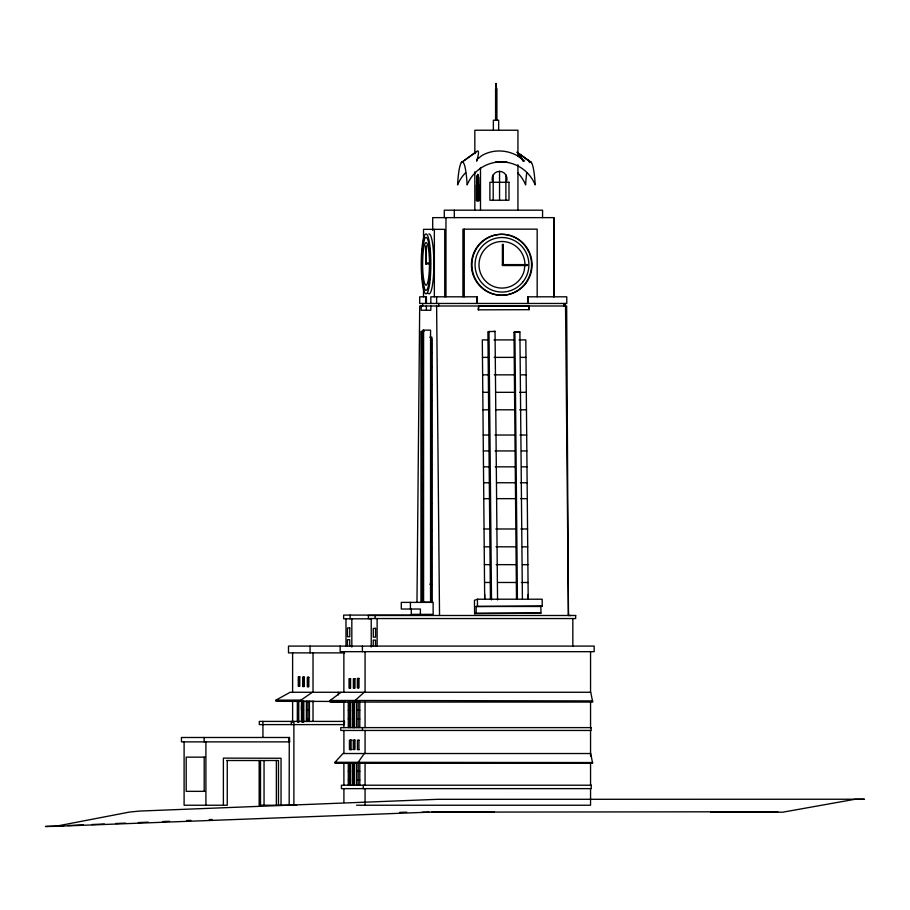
<?xml version="1.0" encoding="UTF-8"?>
<svg xmlns="http://www.w3.org/2000/svg" width="910" height="910" viewBox="0 0 910 910"><rect width="100%" height="100%" fill="white"/><g stroke="black" fill="none" stroke-linecap="round" stroke-linejoin="round"><path stroke-width="1.36" d="M301.506 705.478L301.506 710.062L303.474 710.062M416.973 602.329L419.703 305.988L566.657 305.988L568.443 615.49L565.542 305.988M478.785 185.037L478.66 177.791L477.739 174.39L477.067 175.971A7.837 1.115 -90 0 0 476.624 182.569L476.692 185.037M524.831 265.538L524.251 270.498A23.285 22.977 -90 0 1 487.441 282.828A23.285 22.977 -90 0 1 491.969 243.823A23.285 22.977 -90 0 1 524.956 264.469L524.933 264.605M364.25 753.526L358.21 762.296L358.199 785.216M334.982 762.296L342.968 753.526L590.715 753.526L592.626 763.319L334.982 763.319L334.982 762.296L592.626 762.534M364.171 692.271L355.139 700.472L330.137 700.472L330.137 702.065L592.717 702.065L590.749 692.271L290.188 692.271L275.969 700.12L275.969 701.291L314.246 701.462M330.137 700.472L341.125 692.271M461.325 162.606L475.793 152.163A33.67 4.379 -65.3 0 1 476.647 161.15L476.783 159.591L481.834 155.587A34.455 31.634 19.6 0 1 517.13 155.587L524.638 161.047M465.545 172.809A37.185 36.809 -90 0 0 457.571 184.901A35.843 5.119 -90 0 1 462.348 161.889L475.793 152.163M275.969 700.12L300.983 700.12L312.369 692.271M478.74 305.828L478.319 309.844L529.074 309.673L529.029 305.828L478.74 305.828L478.319 309.844M529.029 305.828L529.074 309.673M497.554 599.895L495.04 331.308L487.908 331.706L490.422 598.916M493.948 331.706L495.04 331.308M516.493 598.916L513.991 332.309L514.901 331.979L519.894 331.979L522.397 598.541M519.894 331.979L513.991 332.309M519.963 339.578L519.053 339.908L525.821 339.908L528.198 598.916M540.745 606.481L542.246 605.98L542.178 599.212L477.432 599.212L474.463 600.293L474.588 613.704L540.938 613.124L540.87 606.481L476.123 606.481L476.192 613.124L474.588 613.704M476.123 606.481L542.246 605.98M63.734 825.723L45.5 826.485L55.408 826.337L129.3 812.107L139.355 811.072L437.562 799.321L864.5 799.242L854.945 799.276L782.782 812.186L710.619 812.095M67.943 825.541L83.367 824.892M91.785 824.54L104.411 824.005M115.638 823.527L125.523 823.118M138.309 822.572L148.25 822.162M162.458 821.559L169.556 821.264M186.595 820.547L190.861 820.365M209.22 819.591L212.053 819.466M55.408 826.337L429.167 812.164M399.604 812.391L406.702 812.186M432.011 812.141L777.777 811.743M432.182 811.925L484.507 811.652M422.069 812.232L494.198 811.811M496.041 83.515L496.553 88.964M495.745 161.889L506.836 161.889M425.755 263.024L429.315 263.024L429.315 263.889L425.755 263.889M502.4 264.605L527.481 264.605L527.481 265.538L502.4 265.538L502.4 244.38L503.321 244.38L503.321 264.605M424.026 331.411L420.966 331.411L420.966 602.318L430.555 602.192L430.555 330.148L422.843 330.148L422.843 602.192M429.804 337.189L431.909 337.189L431.909 602.386M487.987 339.908L482.311 339.908L484.689 598.916M494.028 339.908L514.059 339.908M430.555 352.887L431.647 352.887M482.471 357.38L488.147 357.38M494.187 357.38L514.218 357.38M520.565 357.38L525.991 357.38M430.555 366.923L431.647 366.923M482.641 374.852L488.306 374.852M494.346 374.852L514.389 374.852M520.736 374.852L526.151 374.852M430.555 384.725L431.647 384.725M482.8 392.324L488.477 392.324M495.848 392.324L514.548 392.324M519.542 392.324L526.31 392.324M430.555 400.445L431.647 400.445M482.971 409.796L488.636 409.796M496.018 409.796L514.719 409.796M519.701 409.796L526.481 409.796M483.21 435.025L488.875 435.025M494.915 435.025L514.958 435.025M519.94 435.025L526.719 435.025M430.555 435.572L431.909 435.572M483.358 450.939L489.023 450.939M495.063 450.939L515.106 450.939M521.453 450.939L526.867 450.939M430.555 452.52L431.647 452.52M483.506 466.841L489.171 466.841M495.211 466.841L515.253 466.841M521.601 466.841L527.015 466.841M430.555 469.469L431.647 469.469M483.654 482.755L489.33 482.755M496.701 482.755L515.401 482.755M520.395 482.755L527.163 482.755M430.555 486.418L431.647 486.418M483.801 498.657L489.478 498.657M496.849 498.657L515.549 498.657M520.543 498.657L527.311 498.657M430.555 503.366L431.647 503.366M484.086 528.983L489.762 528.983M495.802 528.983L515.833 528.983M520.827 528.983L527.595 528.983M430.555 530.587L431.909 530.587M430.555 548.457L431.647 548.457M430.555 566.316L431.647 566.316M429.804 584.186L431.647 584.186M476.192 613.124L540.938 613.124M418.941 615.092L343.639 615.092L343.639 618.811L371.724 618.811M344.617 652.88L288.493 652.88L288.493 646.089L594.162 646.089L594.162 651.674L340.181 651.674L340.181 646.089M592.717 700.916L355.139 700.472L355.139 702.065M332.616 701.462L299.754 701.291M331.775 702.179L345.038 702.179M306.408 710.062L309.411 710.062M348.28 710.289L349.963 710.289M352.409 710.289L354.047 710.289M356.572 710.289L359.791 710.289M348.28 718.945L349.963 718.945M352.409 718.945L354.047 718.945M356.572 718.945L359.791 718.945M301.506 718.98L303.474 718.98M306.408 718.98L309.423 718.98M344.617 721.403L259.293 721.403L259.293 724.599L344.424 724.599L344.424 721.403M351.999 740.16L349.429 740.16L349.429 749.601L351.999 749.601M359.006 740.171L357.425 740.171L357.425 749.624L359.006 749.624M289.801 741.878L181.465 741.878L181.465 737.487L289.539 737.487L289.539 741.878M204.875 757.154L186.197 757.154L186.197 791.347L204.875 791.347M226.647 760.521L278.471 760.521L278.471 805.236M348.291 771.35L349.975 771.35M352.42 771.35L354.058 771.35M356.584 771.35L359.803 771.35M348.291 780.006L349.975 780.006M352.42 780.006L354.058 780.006M356.584 780.006L359.803 780.006M296.66 805.236L259.157 805.236L259.157 760.521M356.606 805.236L590.556 805.236L590.556 788.629M484.257 546.808L489.921 546.819M495.973 546.819L516.004 546.83M522.351 546.842L527.755 546.842M484.393 564.632L490.092 564.644M496.132 564.644L516.175 564.666M522.511 564.666L527.902 564.666M484.552 582.468L490.262 582.468M497.634 582.468L516.334 582.491M521.328 582.491L528.062 582.491M568.181 615.433L570.889 615.49M530.416 161.889L517.289 152.527L531.44 162.606L516.971 152.163M519.769 155.644L523.273 161.15L519.769 155.644A33.67 4.379 65.3 0 0 517.585 152.823M514.901 331.979L517.415 598.541M488.988 331.308L491.514 599.895M477.432 599.212L477.5 605.98M436.618 305.988L439.53 615.49M477.739 174.39L477.784 200.735M309.411 701.291L309.423 721.528M590.556 651.674L590.556 692.271M590.556 702.065L590.556 727.613M590.556 730.457L590.556 756.324M590.556 763.319L590.556 785.216M572.834 618.55L572.834 646.089M565.155 303.462L565.155 305.988M563.768 303.462L563.768 305.988M553.94 296.808L553.94 217.638L432.694 217.638L432.694 230.367M553.792 217.638L553.792 296.808M542.553 217.638L542.587 210.187L444.285 210.187L444.285 217.638M537.173 296.808L537.173 229.161L462.928 229.161L462.928 296.808M528.141 296.808L528.141 303.462M528.21 594.492L528.21 599.133M527.652 303.462L527.652 296.808L566.771 296.808L566.771 303.462L419.703 303.462L419.703 296.808L426.426 296.808L426.426 303.462M517.938 156.372L517.938 130.221L474.827 130.221L474.827 153.619M517.938 164.721L517.938 210.187M505.88 174.936L505.88 200.234M492.89 182.273A7.53 7.451 -90 0 1 499.545 171.353L499.545 200.234M498.657 130.221L498.657 120.234L493.368 120.234L493.368 130.221M496.905 120.234L496.905 88.964L495.586 88.964L495.586 120.234M496.018 83.515L496.018 88.964M493.197 174.936L493.197 200.234M484.7 594.492L484.7 599.133M480.491 167.565L480.491 210.187M478.501 176.665L478.501 200.735M477.261 303.462L477.261 296.808L430.828 296.808L430.828 303.462M477.067 175.971L477.067 200.735M476.772 296.808L476.772 303.462M474.827 171.831L474.827 210.187M464.259 229.161L464.259 296.808M454.306 210.187L454.306 217.638M445.968 217.638L445.968 296.808M444.74 296.808L444.74 229.343L423.514 229.343L423.514 243.402M438.734 303.462L438.734 305.988M436.618 296.808L436.618 303.462M434.354 229.343L434.354 296.808M431.647 602.386L431.647 338.85L430.828 338.85L430.828 435.572M430.851 305.988L430.851 310.242L421.182 310.242L421.182 305.988M430.828 503.366L430.828 530.587M426.38 305.988L426.38 310.242M426.039 263.889L426.039 245.7L425.903 263.889M425.641 296.808L425.641 303.462M423.514 284.159L423.514 296.808M423.594 330.148L423.594 602.192M422.649 303.462L422.649 305.988M421.717 331.411L421.717 602.318M420.397 614.352L420.397 609.029L401.299 609.029L401.299 602.386L433.137 602.386L433.137 614.352L411.286 614.352L411.286 609.029M410.421 602.386L410.421 609.029M377.127 618.55L377.127 646.089M375.523 646.396L375.523 640.117L373.236 640.117L373.236 646.396M375.091 615.49L375.091 618.55M371.223 618.55L371.223 646.953M365.081 763.319L343.878 763.126L343.912 785.216M365.069 651.674L365.069 692.271M365.069 702.065L365.069 727.613M365.069 730.457L365.069 753.526M365.069 763.319L365.069 785.216M365.069 788.629L365.069 805.236M363.226 785.216L363.226 788.629M362.464 727.613L362.464 730.457M362.408 646.089L362.408 651.674M359.791 702.065L359.791 727.613M359.803 763.126L359.803 785.216M358.95 740.171L358.95 749.624M358.426 678.451L358.426 687.892M358.187 702.065L358.187 727.613M356.572 702.065L356.572 727.613M356.584 763.126L356.584 785.216M354.479 702.065L354.479 727.613M354.479 740.046L354.479 749.499M354.49 763.126L354.49 785.216M354.422 678.746L354.422 688.188M354.047 702.065L354.047 727.613M354.058 763.126L354.058 785.216M353.592 702.065L353.592 727.613M353.603 763.126L353.603 785.216M352.409 702.065L352.409 727.613M352.42 763.126L352.42 785.216M351.829 618.811L351.829 647.078M350.941 740.16L350.941 749.601M350.475 740.16L350.475 749.601M350.441 702.065L350.441 727.613M350.452 763.126L350.452 785.216M350.134 615.092L350.134 618.811M349.975 678.678L349.975 688.119M349.747 645.963L349.747 639.696L347.461 639.696L347.461 645.963M349.679 702.065L349.679 727.613M349.69 763.126L349.69 785.216M348.28 702.065L348.28 727.613M348.291 763.126L348.291 785.216M345.993 618.811L345.993 646.089M343.866 651.674L343.866 692.271M343.866 702.065L343.912 727.613M343.912 730.457L343.912 753.526M343.912 788.629L343.912 802.461M338.27 692.271L338.27 694.899M313.017 652.88L313.017 692.271M313.017 701.291L313.017 721.403M310.071 646.089L310.071 652.88M308.103 677.279L308.103 686.731M307.91 701.291L307.91 721.528M306.408 701.291L306.408 721.528M303.644 701.291L303.644 722.301M303.508 677.074L303.508 686.527M303.474 701.291L303.474 721.528M302.677 701.291L302.677 722.301M301.506 701.291L301.506 721.926M300.983 700.12L300.983 701.291M299.06 676.869L299.06 686.311M298.753 701.291L298.753 722.301M297.763 701.291L297.763 722.301M297.32 701.291L297.32 721.528M293.885 721.403L293.885 805.236M292.611 652.88L292.611 692.271M292.611 701.291L292.611 722.301M291.257 721.403L291.257 724.599M289.266 741.878L289.266 737.487L289.175 805.236M281.042 805.236L281.042 758.258L223.382 758.121L223.382 805.236M276.367 760.521L276.367 805.236M264.048 760.521L264.048 805.236M262.933 721.403L262.933 737.327M260.51 760.521L260.51 805.236M227.25 760.521L227.25 805.236L184.104 805.236L184.104 741.878M205.91 741.878L205.91 805.236M204.158 737.487L204.158 741.878M204.193 757.154L204.193 791.347M428.781 233.995A29.939 4.812 -90 0 1 433.865 266.095A29.939 4.812 -90 0 1 428.087 293.202M529.347 253.321A30.474 30.076 -90 0 1 497.781 295.033A30.474 30.076 -90 0 1 477.227 246.781A30.474 30.076 -90 0 1 528.835 252.104M462.348 161.889A35.843 5.119 -90 0 1 467.137 184.901A37.185 36.809 -90 0 1 535.194 184.901A35.843 5.119 -90 0 0 529.392 162.606M517.654 172.809A37.185 36.809 -90 0 1 525.627 184.901A35.843 5.119 -90 0 1 526.731 172.843M499.545 171.353A7.53 7.451 -90 0 1 506.188 182.273M508.986 182.273L489.887 182.273L489.887 200.234L508.986 200.234L508.986 182.273M479.115 185.037L476.374 185.037L476.374 200.735L479.115 200.735L479.115 185.037M575.666 615.49L368.391 615.49L368.391 618.55L575.666 618.55L575.666 615.49M349.781 627.957L347.495 627.957L347.495 636.738L349.781 636.738L349.781 627.957M375.557 628.378L373.271 628.378L373.271 637.159L375.557 637.159L375.557 628.378M299.788 676.869L298.275 676.869L298.275 686.311L299.788 686.311L299.788 676.869M304.236 677.074L302.712 677.074L302.712 686.527L304.236 686.527L304.236 677.074M308.831 677.279L307.318 677.279L307.318 686.731L308.831 686.731L308.831 677.279M358.893 678.451L357.368 678.451L357.368 687.892L358.893 687.892L358.893 678.451M350.577 678.678L349.053 678.678L349.053 688.119L350.577 688.119L350.577 678.678M354.889 678.746L353.376 678.746L353.376 688.188L354.889 688.188L354.889 678.746M591.113 727.613L340.761 727.613L340.761 730.457L591.113 730.457L591.113 727.613M354.809 740.046L353.296 740.046L353.296 749.499L354.809 749.499L354.809 740.046M591.216 785.216L341.421 785.216L341.421 788.629L591.216 788.629L591.216 785.216M429.634 283.806A29.939 4.812 -90 0 0 427.017 234.575A29.939 4.812 -90 0 0 421.478 273.284A29.939 4.812 -90 0 0 429.634 283.806M429.52 279.131A26.481 4.254 -90 0 0 426.426 237.521A26.481 4.254 -90 0 0 422.183 275.013A26.481 4.254 -90 0 0 429.52 279.131M428.564 278.312A21.294 3.424 -90 0 0 426.79 243.118A21.294 3.424 -90 0 0 422.775 270.236A21.294 3.424 -90 0 0 428.564 278.312M523.125 281.668A27.277 26.925 -90 0 0 505.823 237.794A27.277 26.925 -90 0 0 476.976 274.911A27.277 26.925 -90 0 0 523.125 281.668M525.707 283.499A30.474 30.076 -90 0 0 506.096 234.598A30.474 30.076 -90 0 0 474.11 276.253A30.474 30.076 -90 0 0 525.707 283.499"/></g></svg>
